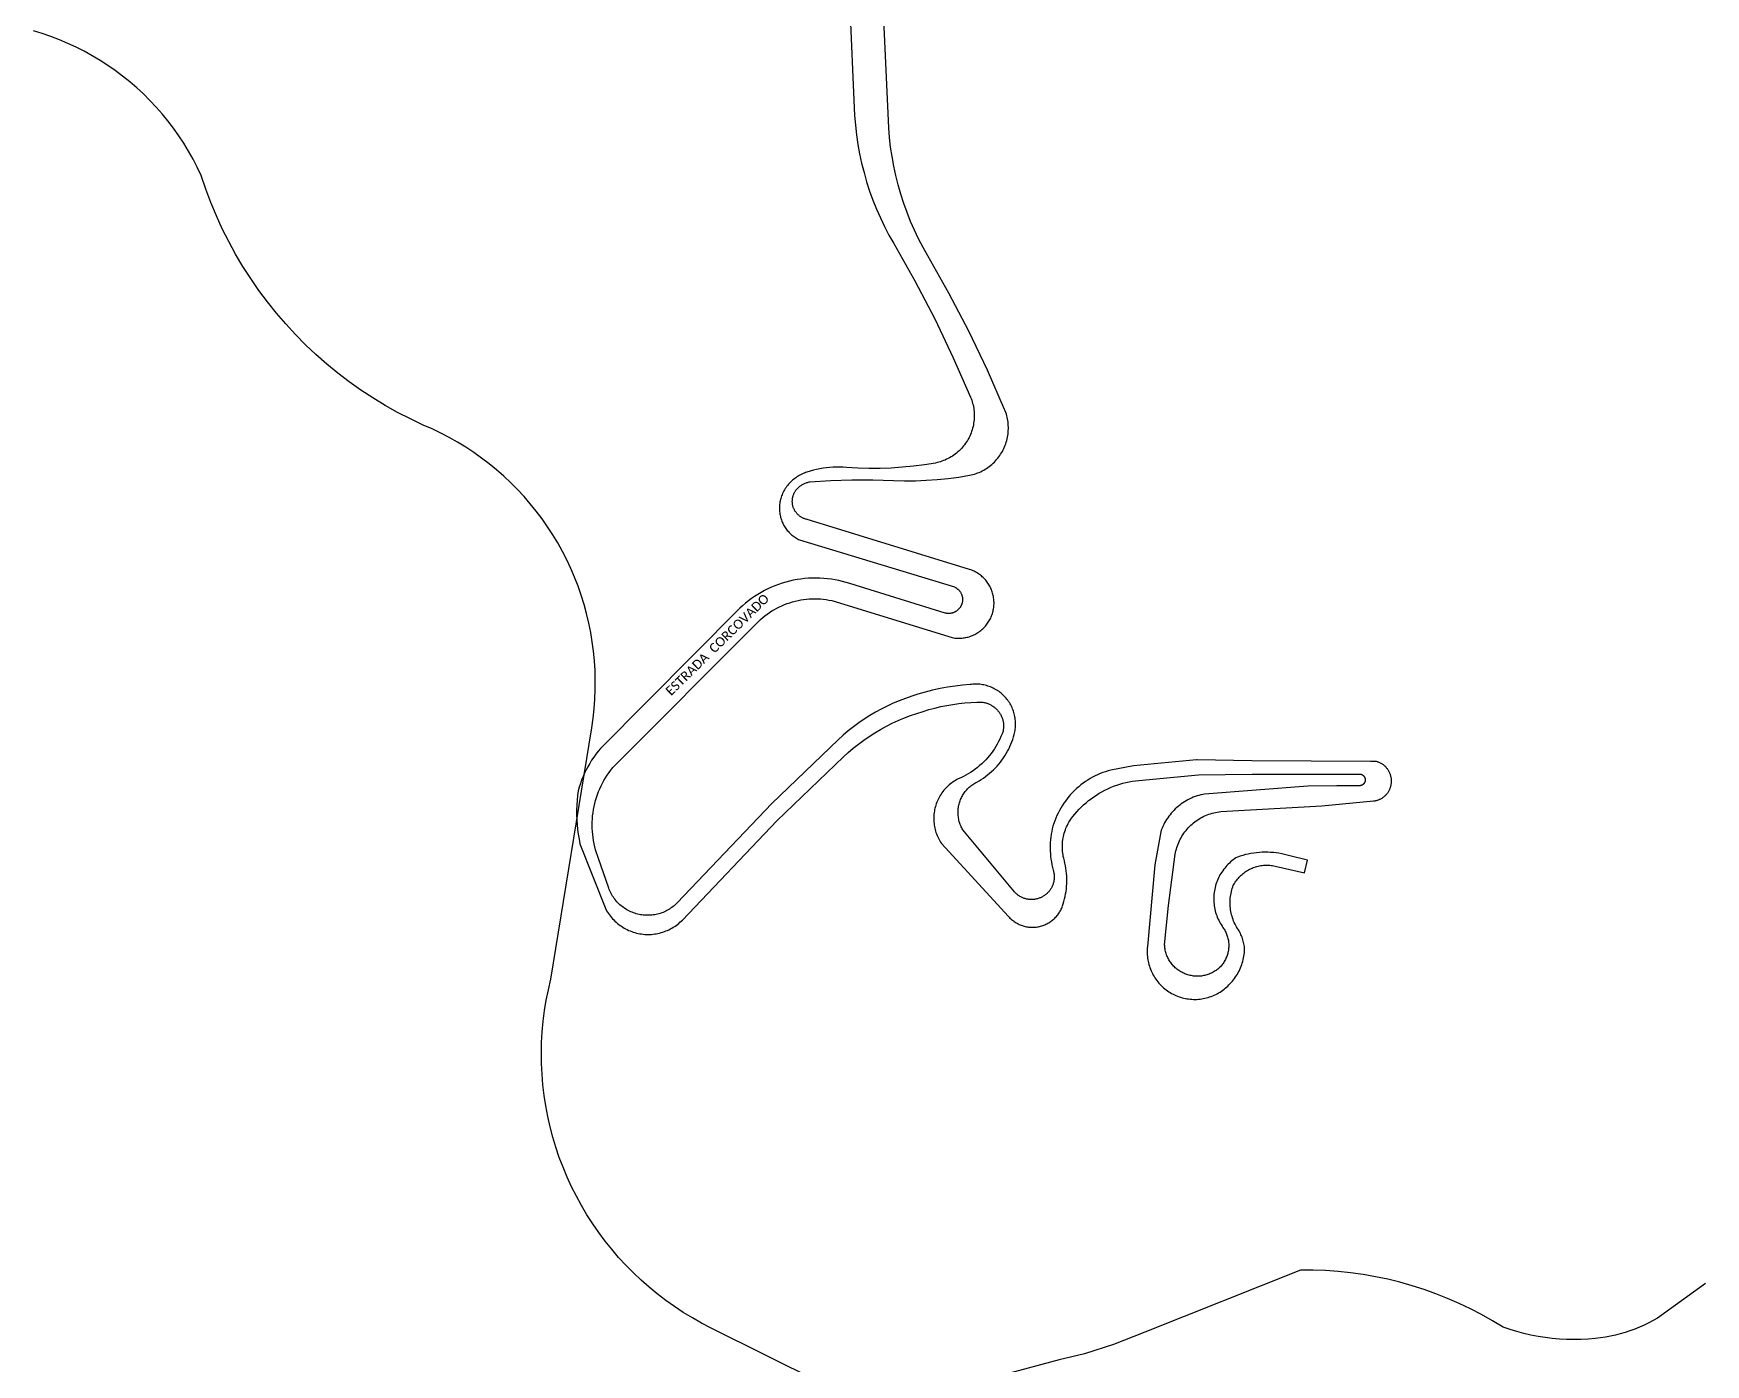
# Model space of a CAD drawing. Header units: millimetres. Extents: x 676447 to 689606, y 7455628 to 7463967.
# Drawn here: x 682955 to 683496, y 7460655 to 7461085 of the extents above; entities that cross this region are included whole.
import ezdxf

# ---------------------------------------------------------------- set-up
doc = ezdxf.new("R2010")
doc.units = ezdxf.units.MM
doc.header["$LTSCALE"] = 0.1
doc.header["$MEASUREMENT"] = 0
for name, color, linetype in [('MUB_FERROVIA', 7, 'Continuous'), ('MUB_QUADRAS', 7, 'Continuous'), ('MUB_SEGMENTO', 7, 'Continuous')]:
    doc.layers.add(name, color=color, linetype=linetype)
doc.styles.add('Legend', font='calibri.ttf')

msp = doc.modelspace()

# ---------------------------------------------------------------- linework, layer by layer
at = {"layer": 'MUB_FERROVIA', "linetype": 'Continuous'}
for points in [[(683209.47, 7460649.07), (683174.29, 7460666.55), (683171.24, 7460668.13), (683168.24, 7460669.82), (683165.31, 7460671.61), (683162.44, 7460673.51), (683159.63, 7460675.5), (683156.9, 7460677.59), (683154.24, 7460679.77), (683151.66, 7460682.05), (683149.16, 7460684.41), (683146.74, 7460686.86), (683144.41, 7460689.39), (683142.17, 7460692), (683140.03, 7460694.68), (683137.97, 7460697.44), (683136.02, 7460700.27), (683134.16, 7460703.17), (683132.4, 7460706.13), (683130.75, 7460709.14), (683129.21, 7460712.22), (683127.77, 7460715.34), (683126.45, 7460718.52), (683125.23, 7460721.73), (683124.13, 7460724.99), (683123.14, 7460728.29), (683122.26, 7460731.61), (683121.51, 7460734.97), (683120.87, 7460738.35), (683120.34, 7460741.75), (683119.94, 7460745.16), (683119.65, 7460748.59), (683119.49, 7460752.03), (683119.44, 7460755.47), (683119.52, 7460758.91), (683119.71, 7460762.34), (683120.02, 7460765.77), (683120.46, 7460769.18), (683121.01, 7460772.57), (683121.68, 7460775.95), (683122.46, 7460779.3), (683135.69, 7460860.66), (683136.13, 7460863.73), (683136.47, 7460866.8), (683136.71, 7460869.89), (683136.83, 7460872.98), (683136.85, 7460876.08), (683136.77, 7460879.17), (683136.58, 7460882.26), (683136.28, 7460885.35), (683135.88, 7460888.42), (683135.37, 7460891.47), (683134.76, 7460894.5), (683134.04, 7460897.52), (683133.22, 7460900.5), (683132.3, 7460903.46), (683131.28, 7460906.38), (683130.16, 7460909.27), (683128.94, 7460912.11), (683127.62, 7460914.91), (683126.21, 7460917.67), (683124.71, 7460920.37), (683123.11, 7460923.03), (683121.42, 7460925.62), (683119.65, 7460928.16), (683117.79, 7460930.63), (683115.84, 7460933.04), (683113.82, 7460935.38), (683111.71, 7460937.65), (683109.53, 7460939.85), (683107.27, 7460941.97), (683104.94, 7460944.01), (683102.55, 7460945.97), (683100.09, 7460947.84), (683097.56, 7460949.63), (683094.98, 7460951.34), (683092.33, 7460952.95), (683089.64, 7460954.47), (683086.89, 7460955.9), (683084.1, 7460957.24), (683081.26, 7460958.48), (683077.07, 7460960.46), (683072.95, 7460962.59), (683068.91, 7460964.86), (683064.95, 7460967.27), (683061.07, 7460969.81), (683057.29, 7460972.49), (683053.6, 7460975.31), (683050.02, 7460978.24), (683046.54, 7460981.31), (683043.17, 7460984.49), (683039.91, 7460987.79), (683036.76, 7460991.2), (683033.74, 7460994.71), (683030.85, 7460998.33), (683028.08, 7461002.05), (683025.45, 7461005.87), (683022.94, 7461009.77), (683020.58, 7461013.76), (683018.36, 7461017.83), (683016.28, 7461021.97), (683014.35, 7461026.19), (683012.56, 7461030.47), (683010.93, 7461034.81), (683009.45, 7461039.2), (683008.18, 7461041.87), (683006.82, 7461044.49), (683005.38, 7461047.07), (683003.84, 7461049.59), (683002.21, 7461052.06), (683000.5, 7461054.47), (682998.71, 7461056.82), (682996.84, 7461059.11), (682994.89, 7461061.33), (682992.86, 7461063.48), (682990.76, 7461065.56), (682988.59, 7461067.57), (682986.35, 7461069.5), (682984.05, 7461071.35), (682981.68, 7461073.12), (682979.26, 7461074.8), (682976.77, 7461076.4), (682974.23, 7461077.91), (682971.64, 7461079.34), (682969.01, 7461080.67), (682966.32, 7461081.91), (682963.6, 7461083.06), (682960.84, 7461084.11), (682958.04, 7461085.07), (682955.21, 7461085.93)], [(683495.8, 7460680.91), (683480.3, 7460669.78), (683478.87, 7460668.97), (683477.42, 7460668.21), (683475.94, 7460667.49), (683474.43, 7460666.82), (683472.91, 7460666.21), (683471.37, 7460665.64), (683469.81, 7460665.12), (683468.23, 7460664.66), (683466.64, 7460664.25), (683465.04, 7460663.89), (683463.42, 7460663.58), (683461.8, 7460663.33), (683460.16, 7460663.13), (683457.85, 7460662.94), (683455.53, 7460662.83), (683453.2, 7460662.8), (683450.88, 7460662.85), (683448.56, 7460662.98), (683446.24, 7460663.18), (683443.93, 7460663.47), (683441.64, 7460663.83), (683439.36, 7460664.27), (683437.09, 7460664.79), (683434.84, 7460665.39), (683432.62, 7460666.06), (683430.42, 7460666.8), (683426.94, 7460668.91), (683423.4, 7460670.9), (683419.79, 7460672.77), (683416.12, 7460674.52), (683412.39, 7460676.14), (683408.61, 7460677.63), (683404.79, 7460678.99), (683400.91, 7460680.23), (683397, 7460681.33), (683393.06, 7460682.3), (683389.08, 7460683.13), (683385.08, 7460683.83), (683381.05, 7460684.39), (683377.01, 7460684.82), (683372.96, 7460685.11), (683368.9, 7460685.26), (683364.83, 7460685.28), (683314.49, 7460665.19), (683304.35, 7460661.22), (683295.01, 7460658.24), (683286.87, 7460656.25), (683262.33, 7460649.66)]]:
    msp.add_lwpolyline(points, dxfattribs=at)
at = {"layer": 'MUB_QUADRAS', "linetype": 'Continuous'}
msp.add_lwpolyline([(683219.01, 7461095.84), (683220.71, 7461058.55), (683220.95, 7461055.45), (683221.3, 7461052.35), (683221.75, 7461049.26), (683222.31, 7461046.2), (683222.97, 7461043.15), (683223.73, 7461040.13), (683224.59, 7461037.13), (683225.55, 7461034.16), (683226.61, 7461031.23), (683227.76, 7461028.34), (683229.02, 7461025.48), (683230.36, 7461022.67), (683231.81, 7461019.91), (683233.34, 7461017.2), (683240.17, 7461005.11), (683246.59, 7460992.8), (683252.59, 7460980.28), (683258.17, 7460967.57), (683258.37, 7460967.06), (683258.55, 7460966.55), (683258.72, 7460966.04), (683258.86, 7460965.52), (683258.99, 7460964.99), (683259.1, 7460964.46), (683259.19, 7460963.93), (683259.27, 7460963.39), (683259.32, 7460962.85), (683259.36, 7460962.31), (683259.38, 7460961.77), (683259.37, 7460961.23), (683259.35, 7460960.69), (683259.32, 7460960.15), (683259.26, 7460959.61), (683259.18, 7460959.07), (683259.09, 7460958.54), (683258.97, 7460958.01), (683258.84, 7460957.49), (683258.69, 7460956.97), (683258.53, 7460956.45), (683258.34, 7460955.94), (683258.14, 7460955.44), (683257.92, 7460954.95), (683257.68, 7460954.46), (683257.43, 7460953.98), (683257.16, 7460953.51), (683256.87, 7460953.05), (683256.57, 7460952.6), (683256.25, 7460952.16), (683255.92, 7460951.74), (683255.57, 7460951.32), (683255.21, 7460950.92), (683254.83, 7460950.53), (683254.45, 7460950.15), (683254.04, 7460949.79), (683253.63, 7460949.44), (683253.2, 7460949.1), (683252.77, 7460948.78), (683252.32, 7460948.48), (683251.86, 7460948.19), (683251.39, 7460947.92), (683250.92, 7460947.66), (683250.43, 7460947.42), (683249.94, 7460947.2), (683249.44, 7460946.99), (683248.93, 7460946.81), (683248.42, 7460946.64), (683247.9, 7460946.48), (683247.37, 7460946.35), (683246.84, 7460946.23), (683243.28, 7460945.66), (683239.7, 7460945.2), (683236.11, 7460944.84), (683232.52, 7460944.61), (683228.91, 7460944.48), (683225.3, 7460944.47), (683221.7, 7460944.57), (683218.1, 7460944.78), (683217.02, 7460944.86), (683215.94, 7460944.9), (683214.85, 7460944.91), (683213.77, 7460944.87), (683212.69, 7460944.8), (683211.61, 7460944.69), (683210.54, 7460944.55), (683209.47, 7460944.37), (683208.41, 7460944.15), (683207.36, 7460943.9), (683206.31, 7460943.6), (683205.28, 7460943.28), (683204.86, 7460943.13), (683204.44, 7460942.98), (683204.02, 7460942.8), (683203.62, 7460942.62), (683203.22, 7460942.42), (683202.82, 7460942.2), (683202.44, 7460941.98), (683202.06, 7460941.74), (683201.69, 7460941.48), (683201.33, 7460941.22), (683200.97, 7460940.94), (683200.63, 7460940.65), (683200.3, 7460940.35), (683199.98, 7460940.04), (683199.67, 7460939.72), (683199.37, 7460939.38), (683199.08, 7460939.04), (683198.81, 7460938.69), (683198.54, 7460938.32), (683198.29, 7460937.95), (683198.05, 7460937.57), (683197.83, 7460937.19), (683197.62, 7460936.79), (683197.42, 7460936.39), (683197.23, 7460935.98), (683197.06, 7460935.57), (683196.91, 7460935.15), (683196.79, 7460934.77), (683196.69, 7460934.39), (683196.61, 7460934.01), (683196.53, 7460933.63), (683196.47, 7460933.24), (683196.42, 7460932.85), (683196.39, 7460932.46), (683196.37, 7460932.07), (683196.36, 7460931.68), (683196.37, 7460931.29), (683196.39, 7460930.9), (683196.42, 7460930.51), (683196.47, 7460930.12), (683196.53, 7460929.74), (683196.6, 7460929.35), (683196.69, 7460928.97), (683196.78, 7460928.59), (683196.9, 7460928.22), (683197.02, 7460927.85), (683197.16, 7460927.48), (683197.31, 7460927.12), (683197.47, 7460926.76), (683197.64, 7460926.41), (683197.83, 7460926.07), (683198.03, 7460925.73), (683198.24, 7460925.4), (683198.46, 7460925.08), (683198.69, 7460924.76), (683198.93, 7460924.45), (683199.18, 7460924.15), (683199.45, 7460923.86), (683199.72, 7460923.58), (683200, 7460923.31), (683200.29, 7460923.05), (683200.59, 7460922.8), (683200.9, 7460922.56), (683201.22, 7460922.33), (683201.54, 7460922.11), (683201.87, 7460921.9), (683202.21, 7460921.71), (683202.55, 7460921.52), (683202.91, 7460921.35), (683252.96, 7460906.16), (683253.1, 7460906.09), (683253.24, 7460906.02), (683253.38, 7460905.94), (683253.51, 7460905.86), (683253.64, 7460905.78), (683253.77, 7460905.68), (683253.89, 7460905.59), (683254.01, 7460905.49), (683254.13, 7460905.39), (683254.24, 7460905.28), (683254.35, 7460905.17), (683254.46, 7460905.05), (683254.56, 7460904.93), (683254.66, 7460904.81), (683254.75, 7460904.68), (683254.84, 7460904.55), (683254.92, 7460904.42), (683255, 7460904.29), (683255.07, 7460904.15), (683255.14, 7460904.01), (683255.21, 7460903.87), (683255.27, 7460903.72), (683255.32, 7460903.58), (683255.37, 7460903.43), (683255.42, 7460903.28), (683255.46, 7460903.13), (683255.49, 7460902.98), (683255.52, 7460902.82), (683255.54, 7460902.67), (683255.56, 7460902.51), (683255.58, 7460902.36), (683255.58, 7460902.2), (683255.58, 7460902.04), (683255.58, 7460901.89), (683255.57, 7460901.73), (683255.56, 7460901.58), (683255.54, 7460901.42), (683255.51, 7460901.27), (683255.48, 7460901.11), (683255.45, 7460900.96), (683255.41, 7460900.81), (683255.36, 7460900.66), (683255.31, 7460900.51), (683255.25, 7460900.37), (683255.19, 7460900.22), (683255.12, 7460900.08), (683255.05, 7460899.94), (683254.98, 7460899.81), (683254.89, 7460899.67), (683254.81, 7460899.54), (683254.72, 7460899.41), (683254.63, 7460899.29), (683254.53, 7460899.17), (683254.42, 7460899.05), (683254.32, 7460898.94), (683254.21, 7460898.83), (683254.09, 7460898.72), (683253.97, 7460898.62), (683253.85, 7460898.52), (683253.73, 7460898.42), (683253.6, 7460898.33), (683253.47, 7460898.25), (683253.33, 7460898.17), (683253.2, 7460898.09), (683253.06, 7460898.02), (683252.92, 7460897.96), (683252.77, 7460897.89), (683252.63, 7460897.84), (683252.48, 7460897.79), (683252.33, 7460897.74), (683252.18, 7460897.7), (683252.03, 7460897.66), (683251.87, 7460897.63), (683251.72, 7460897.61), (683251.56, 7460897.59), (683251.41, 7460897.58), (683251.25, 7460897.57), (683251.1, 7460897.56), (683250.94, 7460897.57), (683250.78, 7460897.57), (683250.63, 7460897.59), (683250.47, 7460897.6), (683250.32, 7460897.63), (683250.16, 7460897.66), (683250.01, 7460897.69), (683219.19, 7460907.23), (683218.01, 7460907.6), (683216.81, 7460907.92), (683215.61, 7460908.21), (683214.4, 7460908.45), (683213.17, 7460908.65), (683211.95, 7460908.81), (683210.72, 7460908.93), (683209.48, 7460909), (683208.24, 7460909.03), (683207.01, 7460909.02), (683205.77, 7460908.96), (683204.54, 7460908.86), (683203.31, 7460908.72), (683202.08, 7460908.53), (683200.87, 7460908.3), (683199.66, 7460908.03), (683198.46, 7460907.72), (683197.28, 7460907.37), (683196.1, 7460906.97), (683194.94, 7460906.54), (683193.8, 7460906.06), (683192.68, 7460905.55), (683191.57, 7460904.99), (683190.48, 7460904.4), (683189.42, 7460903.77), (683188.38, 7460903.1), (683187.36, 7460902.4), (683186.36, 7460901.67), (683185.39, 7460900.89), (683184.45, 7460900.09), (683183.54, 7460899.25), (683138.55, 7460853.95), (683137.78, 7460853.03), (683137.05, 7460852.08), (683136.35, 7460851.11), (683135.68, 7460850.11), (683135.05, 7460849.09), (683134.46, 7460848.05), (683133.9, 7460846.99), (683133.38, 7460845.91), (683132.89, 7460844.82), (683132.45, 7460843.7), (683132.04, 7460842.58), (683131.67, 7460841.44), (683131.34, 7460840.28), (683131.14, 7460838.73), (683130.99, 7460837.17), (683130.89, 7460835.6), (683130.83, 7460834.03), (683130.83, 7460832.46), (683130.89, 7460830.89), (683130.99, 7460829.33), (683131.14, 7460827.76), (683131.34, 7460826.21), (683131.6, 7460824.66), (683131.9, 7460823.12), (683140.27, 7460801.94), (683140.53, 7460801.48), (683140.82, 7460801.02), (683141.11, 7460800.57), (683141.42, 7460800.13), (683141.75, 7460799.7), (683142.09, 7460799.28), (683142.44, 7460798.88), (683142.81, 7460798.49), (683143.2, 7460798.11), (683143.59, 7460797.75), (683144, 7460797.39), (683144.42, 7460797.06), (683144.85, 7460796.74), (683145.29, 7460796.43), (683145.74, 7460796.14), (683146.2, 7460795.86), (683146.67, 7460795.6), (683147.15, 7460795.36), (683147.64, 7460795.13), (683148.14, 7460794.92), (683148.64, 7460794.73), (683149.15, 7460794.56), (683149.66, 7460794.4), (683150.18, 7460794.26), (683150.71, 7460794.14), (683151.24, 7460794.04), (683151.77, 7460793.96), (683152.3, 7460793.89), (683152.84, 7460793.84), (683153.37, 7460793.82), (683153.91, 7460793.81), (683154.45, 7460793.82), (683154.99, 7460793.84), (683155.52, 7460793.89), (683156.06, 7460793.95), (683156.59, 7460794.04), (683157.12, 7460794.14), (683157.64, 7460794.26), (683158.16, 7460794.4), (683158.67, 7460794.55), (683159.18, 7460794.72), (683159.69, 7460794.92), (683160.18, 7460795.12), (683160.67, 7460795.35), (683161.15, 7460795.59), (683161.62, 7460795.85), (683162.08, 7460796.13), (683162.54, 7460796.42), (683162.98, 7460796.72), (683163.41, 7460797.04), (683163.83, 7460797.38), (683164.24, 7460797.73), (683164.63, 7460798.09), (683165.02, 7460798.47), (683195.55, 7460830.55), (683217.07, 7460851.21), (683218.65, 7460852.65), (683220.28, 7460854.04), (683221.95, 7460855.37), (683223.67, 7460856.64), (683225.43, 7460857.85), (683227.23, 7460859.01), (683229.07, 7460860.1), (683230.95, 7460861.13), (683232.86, 7460862.09), (683234.8, 7460862.99), (683236.77, 7460863.82), (683238.77, 7460864.59), (683240.79, 7460865.28), (683242.83, 7460865.91), (683244.72, 7460866.49), (683246.62, 7460867), (683248.54, 7460867.46), (683250.47, 7460867.85), (683252.41, 7460868.19), (683254.36, 7460868.46), (683256.32, 7460868.67), (683258.29, 7460868.82), (683260.26, 7460868.91), (683260.53, 7460868.93), (683260.8, 7460868.94), (683261.07, 7460868.95), (683261.35, 7460868.94), (683261.62, 7460868.93), (683261.89, 7460868.9), (683262.16, 7460868.87), (683262.43, 7460868.82), (683262.7, 7460868.77), (683262.96, 7460868.71), (683263.22, 7460868.64), (683263.48, 7460868.55), (683263.74, 7460868.46), (683264, 7460868.37), (683264.25, 7460868.26), (683264.49, 7460868.14), (683264.74, 7460868.02), (683264.97, 7460867.88), (683265.21, 7460867.74), (683265.43, 7460867.59), (683265.66, 7460867.44), (683265.87, 7460867.27), (683266.08, 7460867.1), (683266.29, 7460866.92), (683266.49, 7460866.73), (683266.68, 7460866.54), (683266.87, 7460866.34), (683267.04, 7460866.13), (683267.21, 7460865.92), (683267.38, 7460865.7), (683267.53, 7460865.48), (683267.68, 7460865.25), (683267.82, 7460865.01), (683267.95, 7460864.78), (683268.07, 7460864.53), (683268.19, 7460864.28), (683268.29, 7460864.03), (683268.39, 7460863.78), (683268.48, 7460863.52), (683268.56, 7460863.26), (683268.63, 7460863), (683268.69, 7460862.73), (683268.74, 7460862.46), (683268.78, 7460862.19), (683268.81, 7460861.92), (683268.83, 7460861.65), (683268.85, 7460861.38), (683268.85, 7460861.1), (683268.84, 7460860.83), (683268.83, 7460860.56), (683268.8, 7460860.29), (683268.77, 7460860.02), (683268.73, 7460859.75), (683268.67, 7460859.48), (683268.36, 7460858.63), (683268.01, 7460857.8), (683267.64, 7460856.97), (683267.24, 7460856.16), (683266.81, 7460855.36), (683266.35, 7460854.58), (683265.87, 7460853.81), (683265.36, 7460853.07), (683264.83, 7460852.34), (683264.26, 7460851.62), (683263.68, 7460850.93), (683263.07, 7460850.26), (683262.44, 7460849.61), (683261.79, 7460848.99), (683261.11, 7460848.38), (683260.42, 7460847.8), (683259.7, 7460847.25), (683258.97, 7460846.72), (683258.21, 7460846.21), (683257.44, 7460845.74), (683256.66, 7460845.28), (683255.86, 7460844.86), (683255.04, 7460844.47), (683254.22, 7460844.1), (683253.77, 7460843.87), (683253.34, 7460843.62), (683252.91, 7460843.36), (683252.49, 7460843.09), (683252.09, 7460842.8), (683251.69, 7460842.5), (683251.3, 7460842.18), (683250.93, 7460841.85), (683250.57, 7460841.51), (683250.22, 7460841.15), (683249.88, 7460840.78), (683249.55, 7460840.41), (683249.24, 7460840.01), (683248.94, 7460839.61), (683248.66, 7460839.2), (683248.39, 7460838.78), (683248.14, 7460838.35), (683247.9, 7460837.91), (683247.67, 7460837.47), (683247.47, 7460837.01), (683247.27, 7460836.55), (683247.1, 7460836.08), (683246.94, 7460835.61), (683246.8, 7460835.13), (683246.67, 7460834.65), (683246.56, 7460834.16), (683246.47, 7460833.67), (683246.4, 7460833.18), (683246.34, 7460832.68), (683246.3, 7460832.18), (683246.28, 7460831.68), (683246.27, 7460831.18), (683246.28, 7460830.68), (683246.31, 7460830.19), (683246.36, 7460829.69), (683246.42, 7460829.19), (683246.51, 7460828.7), (683246.61, 7460828.21), (683246.72, 7460827.73), (683246.85, 7460827.24), (683247, 7460826.77), (683247.17, 7460826.3), (683247.35, 7460825.83), (683247.55, 7460825.37), (683247.77, 7460824.92), (683248, 7460824.48), (683248.24, 7460824.04), (683248.5, 7460823.62), (683248.78, 7460823.2), (683270.43, 7460799.62), (683270.67, 7460799.35), (683270.92, 7460799.1), (683271.18, 7460798.85), (683271.45, 7460798.61), (683271.72, 7460798.39), (683272.01, 7460798.17), (683272.3, 7460797.96), (683272.6, 7460797.76), (683272.9, 7460797.57), (683273.21, 7460797.4), (683273.53, 7460797.23), (683273.85, 7460797.07), (683274.18, 7460796.93), (683274.51, 7460796.8), (683274.84, 7460796.68), (683275.19, 7460796.57), (683275.53, 7460796.47), (683275.88, 7460796.38), (683276.23, 7460796.31), (683276.58, 7460796.25), (683276.93, 7460796.2), (683277.29, 7460796.16), (683277.65, 7460796.14), (683278, 7460796.13), (683278.36, 7460796.13), (683278.72, 7460796.14), (683279.07, 7460796.17), (683279.43, 7460796.2), (683279.78, 7460796.25), (683280.14, 7460796.32), (683280.49, 7460796.39), (683280.83, 7460796.48), (683281.18, 7460796.58), (683281.52, 7460796.69), (683281.85, 7460796.81), (683282.19, 7460796.94), (683282.51, 7460797.09), (683282.83, 7460797.24), (683283.15, 7460797.41), (683283.46, 7460797.59), (683283.76, 7460797.78), (683284.06, 7460797.97), (683284.35, 7460798.18), (683284.63, 7460798.4), (683284.91, 7460798.63), (683285.18, 7460798.87), (683285.43, 7460799.12), (683285.68, 7460799.37), (683285.92, 7460799.64), (683286.15, 7460799.91), (683286.38, 7460800.19), (683286.59, 7460800.48), (683286.79, 7460800.77), (683286.98, 7460801.08), (683287.16, 7460801.38), (683287.33, 7460801.7), (683287.49, 7460802.02), (683287.64, 7460802.34), (683287.78, 7460802.67), (683287.9, 7460803.01), (683288.01, 7460803.35), (683288.12, 7460803.69), (683288.36, 7460804.49), (683288.57, 7460805.29), (683288.76, 7460806.1), (683288.92, 7460806.92), (683289.05, 7460807.74), (683289.16, 7460808.56), (683289.24, 7460809.39), (683289.29, 7460810.22), (683289.31, 7460811.05), (683289.31, 7460811.88), (683289.27, 7460812.72), (683289.22, 7460813.54), (683289.13, 7460814.37), (683289.01, 7460815.2), (683288.87, 7460816.02), (683288.7, 7460816.83), (683288.51, 7460817.64), (683288.29, 7460818.44), (683288.17, 7460818.98), (683288.07, 7460819.52), (683287.99, 7460820.06), (683287.93, 7460820.61), (683287.88, 7460821.15), (683287.86, 7460821.7), (683287.85, 7460822.25), (683287.87, 7460822.8), (683287.9, 7460823.35), (683287.95, 7460823.9), (683288.02, 7460824.44), (683288.11, 7460824.99), (683288.22, 7460825.52), (683288.34, 7460826.06), (683288.48, 7460826.59), (683288.65, 7460827.12), (683288.83, 7460827.63), (683289.02, 7460828.15), (683289.24, 7460828.65), (683289.47, 7460829.15), (683289.72, 7460829.64), (683289.99, 7460830.12), (683290.27, 7460830.59), (683290.57, 7460831.05), (683291.2, 7460831.89), (683291.85, 7460832.7), (683292.53, 7460833.49), (683293.24, 7460834.26), (683293.97, 7460835), (683294.73, 7460835.71), (683295.51, 7460836.4), (683296.32, 7460837.07), (683297.15, 7460837.7), (683297.99, 7460838.31), (683298.86, 7460838.89), (683299.75, 7460839.43), (683300.66, 7460839.95), (683301.58, 7460840.44), (683302.52, 7460840.89), (683303.47, 7460841.31), (683304.44, 7460841.7), (683305.42, 7460842.06), (683306.41, 7460842.38), (683307.42, 7460842.67), (683308.43, 7460842.92), (683309.45, 7460843.14), (683310.47, 7460843.33), (683311.51, 7460843.48), (683312.54, 7460843.59), (683331.83, 7460845.37), (683349.19, 7460845.68), (683383.98, 7460845.68), (683384.04, 7460845.68), (683384.11, 7460845.67), (683384.17, 7460845.66), (683384.24, 7460845.65), (683384.3, 7460845.63), (683384.37, 7460845.62), (683384.43, 7460845.6), (683384.49, 7460845.58), (683384.56, 7460845.56), (683384.62, 7460845.53), (683384.68, 7460845.5), (683384.74, 7460845.47), (683384.8, 7460845.44), (683384.85, 7460845.41), (683384.91, 7460845.37), (683384.96, 7460845.33), (683385.02, 7460845.29), (683385.07, 7460845.25), (683385.12, 7460845.21), (683385.17, 7460845.17), (683385.22, 7460845.12), (683385.26, 7460845.07), (683385.31, 7460845.02), (683385.35, 7460844.97), (683385.39, 7460844.92), (683385.43, 7460844.86), (683385.46, 7460844.81), (683385.5, 7460844.75), (683385.53, 7460844.7), (683385.56, 7460844.64), (683385.59, 7460844.58), (683385.62, 7460844.52), (683385.64, 7460844.45), (683385.66, 7460844.39), (683385.68, 7460844.33), (683385.7, 7460844.26), (683385.72, 7460844.2), (683385.73, 7460844.14), (683385.74, 7460844.07), (683385.75, 7460844), (683385.76, 7460843.94), (683385.76, 7460843.87), (683385.77, 7460843.81), (683385.77, 7460843.74), (683385.76, 7460843.67), (683385.76, 7460843.61), (683385.75, 7460843.54), (683385.74, 7460843.48), (683385.73, 7460843.41), (683385.72, 7460843.35), (683385.7, 7460843.28), (683385.68, 7460843.22), (683385.66, 7460843.15), (683385.64, 7460843.09), (683385.61, 7460843.03), (683385.59, 7460842.97), (683385.56, 7460842.91), (683385.52, 7460842.85), (683385.49, 7460842.79), (683385.46, 7460842.74), (683385.42, 7460842.68), (683385.38, 7460842.63), (683385.34, 7460842.58), (683385.3, 7460842.53), (683385.25, 7460842.48), (683385.21, 7460842.43), (683385.16, 7460842.38), (683385.11, 7460842.34), (683385.06, 7460842.3), (683385.01, 7460842.26), (683384.95, 7460842.22), (683384.9, 7460842.18), (683384.84, 7460842.14), (683384.78, 7460842.11), (683384.73, 7460842.08), (683384.67, 7460842.05), (683384.61, 7460842.02), (683384.54, 7460842), (683384.48, 7460841.98), (683384.42, 7460841.96), (683384.35, 7460841.94), (683384.29, 7460841.92), (683384.23, 7460841.91), (683384.16, 7460841.9), (683384.09, 7460841.89), (683384.03, 7460841.88), (683376.54, 7460841.86), (683367.24, 7460841.77), (683333.84, 7460839.2), (683333.22, 7460839.07), (683332.6, 7460838.93), (683331.99, 7460838.76), (683331.39, 7460838.57), (683330.79, 7460838.37), (683330.19, 7460838.14), (683329.61, 7460837.89), (683329.04, 7460837.62), (683328.47, 7460837.33), (683327.92, 7460837.03), (683327.37, 7460836.7), (683326.84, 7460836.36), (683326.32, 7460835.99), (683325.81, 7460835.61), (683325.32, 7460835.22), (683324.83, 7460834.8), (683324.37, 7460834.37), (683323.92, 7460833.93), (683323.48, 7460833.47), (683323.06, 7460832.99), (683322.66, 7460832.5), (683322.27, 7460832), (683321.91, 7460831.48), (683321.56, 7460830.95), (683321.22, 7460830.41), (683320.91, 7460829.86), (683320.62, 7460829.3), (683320.34, 7460828.72), (683320.09, 7460828.14), (683319.85, 7460827.55), (683319.64, 7460826.96), (683317.71, 7460816.31), (683315.37, 7460789.87), (683315.32, 7460789.34), (683315.29, 7460788.81), (683315.28, 7460788.28), (683315.28, 7460787.75), (683315.31, 7460787.22), (683315.35, 7460786.7), (683315.41, 7460786.17), (683315.49, 7460785.64), (683315.58, 7460785.12), (683315.7, 7460784.61), (683315.83, 7460784.09), (683315.98, 7460783.58), (683316.15, 7460783.08), (683316.33, 7460782.58), (683316.53, 7460782.09), (683316.75, 7460781.61), (683316.99, 7460781.13), (683317.24, 7460780.67), (683317.5, 7460780.21), (683317.79, 7460779.76), (683318.08, 7460779.32), (683318.4, 7460778.89), (683318.72, 7460778.48), (683319.07, 7460778.07), (683319.42, 7460777.68), (683319.79, 7460777.3), (683320.17, 7460776.93), (683320.57, 7460776.57), (683320.97, 7460776.23), (683321.39, 7460775.91), (683321.82, 7460775.59), (683322.26, 7460775.3), (683322.71, 7460775.02), (683323.17, 7460774.75), (683323.63, 7460774.5), (683324.11, 7460774.27), (683324.59, 7460774.05), (683325.09, 7460773.85), (683325.58, 7460773.67), (683326.09, 7460773.5), (683326.6, 7460773.35), (683327.11, 7460773.22), (683327.63, 7460773.11), (683328.15, 7460773.01), (683328.67, 7460772.94), (683329.2, 7460772.88), (683329.73, 7460772.84), (683330.26, 7460772.81), (683330.79, 7460772.81), (683331.32, 7460772.82), (683331.85, 7460772.86), (683332.38, 7460772.91), (683332.9, 7460772.98), (683333.43, 7460773.06), (683333.95, 7460773.17), (683334.46, 7460773.29), (683334.97, 7460773.43), (683335.48, 7460773.59), (683335.98, 7460773.77), (683336.47, 7460773.96), (683336.96, 7460774.17), (683337.44, 7460774.4), (683337.91, 7460774.64), (683338.37, 7460774.9), (683338.83, 7460775.17), (683339.27, 7460775.46), (683339.7, 7460775.77), (683340.13, 7460776.09), (683340.54, 7460776.42), (683340.94, 7460776.77), (683341.32, 7460777.13), (683341.7, 7460777.51), (683342.06, 7460777.9), (683342.45, 7460778.3), (683342.82, 7460778.72), (683343.17, 7460779.16), (683343.51, 7460779.6), (683343.84, 7460780.06), (683344.15, 7460780.52), (683344.45, 7460781), (683344.72, 7460781.49), (683344.99, 7460781.98), (683345.23, 7460782.49), (683345.46, 7460783), (683345.67, 7460783.52), (683345.87, 7460784.04), (683346.04, 7460784.57), (683346.2, 7460785.11), (683346.34, 7460785.66), (683346.46, 7460786.2), (683346.56, 7460786.75), (683346.65, 7460787.31), (683346.71, 7460787.86), (683346.76, 7460788.42), (683346.79, 7460788.98), (683346.75, 7460789.43), (683346.7, 7460789.87), (683346.64, 7460790.32), (683346.56, 7460790.76), (683346.47, 7460791.2), (683346.36, 7460791.63), (683346.24, 7460792.06), (683346.1, 7460792.49), (683345.95, 7460792.91), (683345.79, 7460793.32), (683345.61, 7460793.73), (683345.42, 7460794.14), (683345.21, 7460794.54), (683344.99, 7460794.93), (683344.76, 7460795.31), (683344.47, 7460795.76), (683344.19, 7460796.22), (683343.93, 7460796.69), (683343.68, 7460797.17), (683343.45, 7460797.66), (683343.24, 7460798.15), (683343.05, 7460798.66), (683342.87, 7460799.16), (683342.71, 7460799.68), (683342.57, 7460800.2), (683342.44, 7460800.72), (683342.34, 7460801.25), (683342.25, 7460801.78), (683342.18, 7460802.31), (683342.13, 7460802.85), (683342.09, 7460803.39), (683342.08, 7460803.93), (683342.08, 7460804.46), (683342.1, 7460805), (683342.15, 7460805.54), (683342.2, 7460806.07), (683342.28, 7460806.61), (683342.38, 7460807.14), (683342.49, 7460807.66), (683342.62, 7460808.19), (683342.77, 7460808.7), (683342.94, 7460809.21), (683343.12, 7460809.59), (683343.32, 7460809.96), (683343.53, 7460810.32), (683343.75, 7460810.67), (683343.98, 7460811.02), (683344.23, 7460811.36), (683344.49, 7460811.69), (683344.76, 7460812.02), (683345.04, 7460812.33), (683345.34, 7460812.64), (683345.64, 7460812.93), (683345.95, 7460813.22), (683346.28, 7460813.49), (683346.61, 7460813.75), (683346.95, 7460814), (683347.3, 7460814.24), (683347.66, 7460814.47), (683348.03, 7460814.68), (683348.4, 7460814.88), (683348.78, 7460815.06), (683349.17, 7460815.24), (683349.56, 7460815.4), (683349.96, 7460815.54), (683350.36, 7460815.67), (683350.77, 7460815.79), (683351.18, 7460815.9), (683351.59, 7460815.98), (683352.01, 7460816.06), (683352.43, 7460816.12), (683352.85, 7460816.16), (683353.27, 7460816.19), (683353.69, 7460816.21), (683354.12, 7460816.21), (683354.54, 7460816.2), (683354.96, 7460816.17), (683355.38, 7460816.13), (683355.8, 7460816.07), (683356.22, 7460816), (683356.63, 7460815.91), (683366.17, 7460813.73), (683367.15, 7460817.79), (683361.43, 7460819.24), (683360.55, 7460819.49), (683359.67, 7460819.7), (683358.78, 7460819.89), (683357.89, 7460820.05), (683356.98, 7460820.18), (683356.08, 7460820.28), (683355.17, 7460820.35), (683354.27, 7460820.39), (683353.36, 7460820.4), (683352.45, 7460820.38), (683351.54, 7460820.32), (683350.63, 7460820.24), (683349.73, 7460820.13), (683348.83, 7460819.99), (683347.94, 7460819.81), (683347.05, 7460819.61), (683346.17, 7460819.38), (683345.3, 7460819.12), (683344.44, 7460818.83), (683343.98, 7460818.54), (683343.53, 7460818.24), (683343.09, 7460817.92), (683342.66, 7460817.58), (683342.24, 7460817.23), (683341.84, 7460816.87), (683341.44, 7460816.49), (683341.07, 7460816.1), (683340.7, 7460815.7), (683340.35, 7460815.28), (683340.01, 7460814.86), (683339.69, 7460814.42), (683339.38, 7460813.97), (683339.09, 7460813.51), (683338.82, 7460813.04), (683338.56, 7460812.56), (683338.32, 7460812.07), (683338.09, 7460811.58), (683337.89, 7460811.07), (683337.7, 7460810.56), (683337.52, 7460810.05), (683337.37, 7460809.53), (683337.23, 7460809), (683337.12, 7460808.47), (683337.02, 7460807.93), (683336.94, 7460807.4), (683336.87, 7460806.85), (683336.83, 7460806.31), (683336.8, 7460805.77), (683336.8, 7460805.22), (683336.81, 7460804.68), (683336.84, 7460804.14), (683336.89, 7460803.6), (683336.96, 7460803.06), (683337.05, 7460802.52), (683337.15, 7460801.99), (683337.28, 7460801.46), (683337.42, 7460800.93), (683337.58, 7460800.41), (683337.76, 7460799.9), (683337.95, 7460799.39), (683338.17, 7460798.89), (683338.4, 7460798.39), (683338.64, 7460797.91), (683338.91, 7460797.43), (683339.19, 7460796.97), (683339.48, 7460796.51), (683339.79, 7460796.06), (683339.99, 7460795.77), (683340.18, 7460795.47), (683340.36, 7460795.17), (683340.53, 7460794.86), (683340.68, 7460794.54), (683340.83, 7460794.22), (683340.96, 7460793.89), (683341.08, 7460793.56), (683341.19, 7460793.23), (683341.29, 7460792.89), (683341.38, 7460792.54), (683341.45, 7460792.2), (683341.52, 7460791.85), (683341.57, 7460791.5), (683341.61, 7460791.15), (683341.63, 7460790.8), (683341.65, 7460790.44), (683341.65, 7460790.09), (683341.64, 7460789.74), (683341.61, 7460789.39), (683341.58, 7460789.03), (683341.53, 7460788.68), (683341.47, 7460788.34), (683341.4, 7460787.99), (683341.31, 7460787.65), (683341.22, 7460787.31), (683341.11, 7460786.97), (683340.99, 7460786.64), (683340.86, 7460786.31), (683340.72, 7460785.99), (683340.56, 7460785.67), (683340.4, 7460785.36), (683340.22, 7460785.05), (683340.04, 7460784.75), (683339.84, 7460784.46), (683339.63, 7460784.17), (683339.42, 7460783.89), (683339.19, 7460783.62), (683338.93, 7460783.36), (683338.67, 7460783.11), (683338.4, 7460782.86), (683338.12, 7460782.63), (683337.83, 7460782.4), (683337.53, 7460782.19), (683337.23, 7460781.99), (683336.92, 7460781.79), (683336.6, 7460781.61), (683336.28, 7460781.44), (683335.95, 7460781.28), (683335.62, 7460781.13), (683335.28, 7460780.99), (683334.93, 7460780.87), (683334.59, 7460780.76), (683334.24, 7460780.66), (683333.88, 7460780.57), (683333.52, 7460780.49), (683333.16, 7460780.43), (683332.8, 7460780.37), (683332.44, 7460780.34), (683332.07, 7460780.31), (683331.71, 7460780.3), (683331.34, 7460780.29), (683330.98, 7460780.31), (683330.61, 7460780.33), (683330.25, 7460780.37), (683329.89, 7460780.41), (683329.53, 7460780.48), (683329.17, 7460780.55), (683328.81, 7460780.64), (683328.46, 7460780.73), (683328.11, 7460780.84), (683327.77, 7460780.97), (683327.43, 7460781.1), (683327.1, 7460781.25), (683326.77, 7460781.41), (683326.44, 7460781.57), (683326.12, 7460781.75), (683325.81, 7460781.94), (683325.51, 7460782.15), (683325.21, 7460782.36), (683324.92, 7460782.58), (683324.64, 7460782.81), (683324.36, 7460783.05), (683324.1, 7460783.3), (683323.84, 7460783.56), (683323.59, 7460783.83), (683323.35, 7460784.11), (683323.12, 7460784.39), (683322.91, 7460784.69), (683322.7, 7460784.99), (683322.5, 7460785.29), (683322.31, 7460785.61), (683322.13, 7460785.93), (683321.97, 7460786.25), (683321.82, 7460786.59), (683321.67, 7460786.92), (683321.54, 7460787.26), (683321.42, 7460787.61), (683321.32, 7460787.96), (683321.22, 7460788.31), (683321.14, 7460788.67), (683321.07, 7460789.03), (683321.01, 7460789.39), (683320.97, 7460789.75), (683320.94, 7460790.11), (683320.92, 7460790.48), (683322.18, 7460803.19), (683324.36, 7460819.73), (683324.47, 7460820.29), (683324.59, 7460820.85), (683324.73, 7460821.4), (683324.89, 7460821.95), (683325.07, 7460822.49), (683325.27, 7460823.02), (683325.49, 7460823.55), (683325.72, 7460824.07), (683325.97, 7460824.58), (683326.24, 7460825.09), (683326.53, 7460825.58), (683326.83, 7460826.06), (683327.15, 7460826.54), (683327.49, 7460827), (683327.84, 7460827.45), (683328.2, 7460827.88), (683328.58, 7460828.31), (683328.98, 7460828.72), (683329.39, 7460829.12), (683329.81, 7460829.5), (683330.25, 7460829.87), (683330.69, 7460830.22), (683331.15, 7460830.56), (683331.62, 7460830.88), (683332.11, 7460831.19), (683332.6, 7460831.48), (683333.1, 7460831.75), (683333.61, 7460832), (683334.13, 7460832.24), (683334.66, 7460832.46), (683335.19, 7460832.66), (683335.73, 7460832.84), (683336.28, 7460833.01), (683336.83, 7460833.15), (683337.38, 7460833.28), (683337.94, 7460833.39), (683338.51, 7460833.47), (683339.08, 7460833.54), (683371.77, 7460835.4), (683388.49, 7460836.97), (683388.72, 7460837), (683388.94, 7460837.04), (683389.16, 7460837.08), (683389.38, 7460837.13), (683389.59, 7460837.19), (683389.81, 7460837.26), (683390.02, 7460837.33), (683390.23, 7460837.41), (683390.44, 7460837.5), (683390.64, 7460837.59), (683390.84, 7460837.69), (683391.04, 7460837.8), (683391.23, 7460837.92), (683391.42, 7460838.04), (683391.6, 7460838.17), (683391.78, 7460838.3), (683391.95, 7460838.44), (683392.12, 7460838.59), (683392.29, 7460838.74), (683392.45, 7460838.9), (683392.6, 7460839.07), (683392.75, 7460839.24), (683392.89, 7460839.41), (683393.03, 7460839.59), (683393.16, 7460839.77), (683393.28, 7460839.96), (683393.4, 7460840.15), (683393.51, 7460840.35), (683393.61, 7460840.55), (683393.7, 7460840.75), (683393.79, 7460840.96), (683393.87, 7460841.17), (683393.95, 7460841.38), (683394.02, 7460841.59), (683394.07, 7460841.81), (683394.13, 7460842.03), (683394.17, 7460842.25), (683394.21, 7460842.47), (683394.24, 7460842.69), (683394.26, 7460842.91), (683394.27, 7460843.14), (683394.28, 7460843.36), (683394.27, 7460843.59), (683394.26, 7460843.81), (683394.25, 7460844.04), (683394.22, 7460844.26), (683394.19, 7460844.48), (683394.15, 7460844.7), (683394.1, 7460844.92), (683394.04, 7460845.14), (683393.98, 7460845.35), (683393.91, 7460845.57), (683393.83, 7460845.78), (683393.74, 7460845.98), (683393.65, 7460846.19), (683393.55, 7460846.39), (683393.45, 7460846.59), (683393.33, 7460846.78), (683393.21, 7460846.97), (683393.09, 7460847.16), (683392.95, 7460847.34), (683392.81, 7460847.51), (683392.67, 7460847.68), (683392.52, 7460847.85), (683392.36, 7460848.01), (683392.2, 7460848.17), (683392.03, 7460848.32), (683391.86, 7460848.46), (683391.68, 7460848.6), (683391.5, 7460848.73), (683391.31, 7460848.85), (683391.12, 7460848.97), (683390.93, 7460849.08), (683390.73, 7460849.19), (683390.53, 7460849.29), (683390.32, 7460849.38), (683390.11, 7460849.46), (683389.9, 7460849.54), (683389.69, 7460849.61), (683389.47, 7460849.67), (683389.26, 7460849.72), (683387.52, 7460849.76), (683349.07, 7460849.9), (683331.43, 7460850.31), (683331.36, 7460850.31), (683331.28, 7460850.31), (683331.21, 7460850.3), (683310.91, 7460848.31), (683303.52, 7460846.95), (683302.65, 7460846.7), (683301.78, 7460846.43), (683300.93, 7460846.12), (683300.09, 7460845.79), (683299.26, 7460845.43), (683298.44, 7460845.04), (683297.63, 7460844.62), (683296.84, 7460844.18), (683296.07, 7460843.71), (683295.31, 7460843.21), (683294.57, 7460842.69), (683293.85, 7460842.14), (683293.15, 7460841.57), (683292.46, 7460840.97), (683291.8, 7460840.35), (683291.16, 7460839.71), (683290.54, 7460839.05), (683289.95, 7460838.37), (683289.38, 7460837.66), (683288.83, 7460836.94), (683288.31, 7460836.2), (683287.81, 7460835.44), (683287.34, 7460834.67), (683286.89, 7460833.88), (683286.48, 7460833.07), (683286.09, 7460832.25), (683285.72, 7460831.42), (683285.39, 7460830.58), (683285.09, 7460829.73), (683284.81, 7460828.86), (683284.6, 7460827.99), (683284.41, 7460827.1), (683284.25, 7460826.21), (683284.12, 7460825.32), (683284.02, 7460824.42), (683283.95, 7460823.52), (683283.91, 7460822.62), (683283.9, 7460821.72), (683283.92, 7460820.82), (683283.97, 7460819.91), (683284.05, 7460819.01), (683284.17, 7460818.12), (683284.31, 7460817.23), (683284.48, 7460816.34), (683284.68, 7460815.46), (683284.91, 7460814.59), (683284.98, 7460814.34), (683285.04, 7460814.09), (683285.1, 7460813.84), (683285.14, 7460813.59), (683285.18, 7460813.34), (683285.21, 7460813.08), (683285.22, 7460812.83), (683285.23, 7460812.57), (683285.23, 7460812.32), (683285.23, 7460812.06), (683285.21, 7460811.81), (683285.18, 7460811.55), (683285.15, 7460811.3), (683285.1, 7460811.05), (683285.05, 7460810.8), (683284.99, 7460810.55), (683284.92, 7460810.3), (683284.84, 7460810.06), (683284.75, 7460809.82), (683284.66, 7460809.58), (683284.56, 7460809.35), (683284.44, 7460809.12), (683284.33, 7460808.89), (683284.2, 7460808.67), (683284.06, 7460808.45), (683283.92, 7460808.24), (683283.77, 7460808.03), (683283.62, 7460807.83), (683283.45, 7460807.63), (683283.28, 7460807.44), (683283.1, 7460807.26), (683282.92, 7460807.08), (683282.73, 7460806.91), (683282.54, 7460806.74), (683282.34, 7460806.58), (683282.13, 7460806.43), (683281.92, 7460806.29), (683281.7, 7460806.15), (683281.48, 7460806.02), (683281.26, 7460805.9), (683281.03, 7460805.79), (683280.79, 7460805.68), (683280.56, 7460805.59), (683280.32, 7460805.5), (683280.07, 7460805.42), (683279.83, 7460805.35), (683279.58, 7460805.28), (683279.33, 7460805.23), (683279.08, 7460805.18), (683278.83, 7460805.14), (683278.57, 7460805.12), (683278.32, 7460805.1), (683278.06, 7460805.09), (683277.81, 7460805.08), (683277.55, 7460805.09), (683277.3, 7460805.11), (683277.04, 7460805.13), (683276.79, 7460805.17), (683276.54, 7460805.21), (683276.29, 7460805.26), (683276.04, 7460805.32), (683275.79, 7460805.39), (683275.55, 7460805.47), (683275.31, 7460805.55), (683275.07, 7460805.65), (683274.83, 7460805.75), (683274.6, 7460805.86), (683274.38, 7460805.98), (683274.15, 7460806.1), (683273.94, 7460806.24), (683273.72, 7460806.38), (683273.51, 7460806.53), (683273.31, 7460806.68), (683273.11, 7460806.85), (683272.92, 7460807.02), (683272.74, 7460807.19), (683272.56, 7460807.38), (683272.39, 7460807.56), (683255.69, 7460827.61), (683255.51, 7460827.94), (683255.33, 7460828.27), (683255.17, 7460828.61), (683255.01, 7460828.95), (683254.87, 7460829.3), (683254.74, 7460829.65), (683254.62, 7460830.01), (683254.52, 7460830.37), (683254.43, 7460830.74), (683254.35, 7460831.11), (683254.28, 7460831.48), (683254.23, 7460831.85), (683254.18, 7460832.22), (683254.16, 7460832.6), (683254.14, 7460832.97), (683254.14, 7460833.35), (683254.15, 7460833.73), (683254.17, 7460834.1), (683254.21, 7460834.48), (683254.25, 7460834.85), (683254.32, 7460835.22), (683254.39, 7460835.59), (683254.48, 7460835.96), (683254.57, 7460836.32), (683254.69, 7460836.68), (683254.81, 7460837.04), (683254.95, 7460837.39), (683255.09, 7460837.73), (683255.25, 7460838.07), (683255.42, 7460838.41), (683255.61, 7460838.74), (683255.8, 7460839.06), (683256, 7460839.38), (683256.22, 7460839.69), (683256.45, 7460839.99), (683256.68, 7460840.28), (683256.93, 7460840.57), (683257.18, 7460840.84), (683257.45, 7460841.11), (683257.72, 7460841.37), (683258, 7460841.62), (683258.29, 7460841.86), (683258.59, 7460842.09), (683258.9, 7460842.3), (683259.21, 7460842.51), (683259.53, 7460842.71), (683259.86, 7460842.9), (683260.2, 7460843.07), (683260.92, 7460843.48), (683261.64, 7460843.92), (683262.34, 7460844.38), (683263.02, 7460844.87), (683263.69, 7460845.37), (683264.34, 7460845.9), (683264.97, 7460846.46), (683265.58, 7460847.03), (683266.17, 7460847.62), (683266.75, 7460848.24), (683267.3, 7460848.87), (683267.83, 7460849.52), (683268.33, 7460850.19), (683268.82, 7460850.87), (683269.28, 7460851.57), (683269.71, 7460852.29), (683270.12, 7460853.02), (683270.51, 7460853.76), (683270.87, 7460854.52), (683271.21, 7460855.28), (683271.52, 7460856.06), (683271.8, 7460856.85), (683272.05, 7460857.65), (683272.28, 7460858.46), (683272.39, 7460858.89), (683272.49, 7460859.33), (683272.57, 7460859.77), (683272.63, 7460860.21), (683272.68, 7460860.65), (683272.72, 7460861.1), (683272.73, 7460861.55), (683272.74, 7460861.99), (683272.72, 7460862.44), (683272.7, 7460862.89), (683272.65, 7460863.33), (683272.59, 7460863.77), (683272.52, 7460864.22), (683272.43, 7460864.65), (683272.33, 7460865.09), (683272.21, 7460865.52), (683272.07, 7460865.95), (683271.92, 7460866.37), (683271.76, 7460866.78), (683271.58, 7460867.19), (683271.39, 7460867.6), (683271.18, 7460867.99), (683270.96, 7460868.38), (683270.73, 7460868.76), (683270.48, 7460869.14), (683270.23, 7460869.5), (683269.95, 7460869.86), (683269.67, 7460870.2), (683269.37, 7460870.54), (683269.07, 7460870.86), (683268.75, 7460871.18), (683268.42, 7460871.48), (683268.08, 7460871.77), (683267.73, 7460872.05), (683267.38, 7460872.32), (683267.01, 7460872.57), (683266.63, 7460872.82), (683266.25, 7460873.04), (683265.86, 7460873.26), (683265.46, 7460873.46), (683265.05, 7460873.65), (683264.64, 7460873.82), (683264.22, 7460873.98), (683263.8, 7460874.12), (683263.37, 7460874.25), (683262.94, 7460874.37), (683262.5, 7460874.47), (683262.06, 7460874.55), (683261.62, 7460874.62), (683261.18, 7460874.68), (683260.73, 7460874.71), (683260.29, 7460874.74), (683259.84, 7460874.74), (683259.39, 7460874.74), (683258.95, 7460874.71), (683258.5, 7460874.67), (683258.06, 7460874.62), (683255.61, 7460874.41), (683253.17, 7460874.12), (683250.74, 7460873.75), (683248.32, 7460873.3), (683245.92, 7460872.77), (683243.54, 7460872.16), (683241.18, 7460871.46), (683239.14, 7460870.84), (683237.11, 7460870.14), (683235.12, 7460869.37), (683233.15, 7460868.54), (683231.21, 7460867.64), (683229.3, 7460866.68), (683227.42, 7460865.65), (683225.58, 7460864.56), (683223.78, 7460863.41), (683222.02, 7460862.19), (683220.3, 7460860.92), (683218.63, 7460859.59), (683217, 7460858.2), (683215.42, 7460856.76), (683193.9, 7460836.11), (683163.36, 7460804.02), (683163.03, 7460803.7), (683162.69, 7460803.38), (683162.34, 7460803.08), (683161.98, 7460802.79), (683161.6, 7460802.51), (683161.22, 7460802.25), (683160.83, 7460801.99), (683160.43, 7460801.76), (683160.02, 7460801.53), (683159.61, 7460801.32), (683159.18, 7460801.13), (683158.76, 7460800.95), (683158.32, 7460800.78), (683157.88, 7460800.63), (683157.44, 7460800.5), (683156.99, 7460800.38), (683156.53, 7460800.28), (683156.08, 7460800.19), (683155.62, 7460800.12), (683155.16, 7460800.06), (683154.69, 7460800.02), (683154.23, 7460800), (683153.76, 7460799.99), (683153.3, 7460800), (683152.83, 7460800.02), (683152.37, 7460800.07), (683151.91, 7460800.12), (683151.45, 7460800.2), (683150.99, 7460800.28), (683150.54, 7460800.39), (683150.09, 7460800.51), (683149.65, 7460800.64), (683149.21, 7460800.8), (683148.77, 7460800.96), (683148.34, 7460801.14), (683147.92, 7460801.34), (683147.51, 7460801.55), (683147.1, 7460801.77), (683146.7, 7460802.01), (683146.31, 7460802.26), (683145.93, 7460802.53), (683145.56, 7460802.81), (683145.19, 7460803.1), (683144.84, 7460803.4), (683144.5, 7460803.72), (683144.17, 7460804.05), (683143.85, 7460804.39), (683143.55, 7460804.74), (683143.25, 7460805.1), (683142.97, 7460805.47), (683142.7, 7460805.85), (683142.45, 7460806.23), (683142.2, 7460806.63), (683141.98, 7460807.04), (683141.76, 7460807.45), (683141.56, 7460807.87), (683141.38, 7460808.3), (683141.21, 7460808.73), (683137.94, 7460818.34), (683137.58, 7460819.28), (683137.25, 7460820.23), (683136.96, 7460821.2), (683136.7, 7460822.17), (683136.48, 7460823.15), (683136.29, 7460824.14), (683136.13, 7460825.13), (683136.01, 7460826.13), (683135.92, 7460827.14), (683135.87, 7460828.14), (683135.85, 7460829.15), (683135.86, 7460830.16), (683135.92, 7460831.16), (683136, 7460832.17), (683136.12, 7460833.17), (683136.28, 7460834.16), (683136.47, 7460835.15), (683136.69, 7460836.13), (683136.95, 7460837.11), (683137.24, 7460838.07), (683137.57, 7460839.02), (683137.92, 7460839.97), (683138.31, 7460840.89), (683138.73, 7460841.81), (683139.19, 7460842.71), (683139.67, 7460843.59), (683140.19, 7460844.46), (683140.73, 7460845.31), (683141.3, 7460846.13), (683141.9, 7460846.94), (683142.53, 7460847.73), (683189.65, 7460895.03), (683190.31, 7460895.65), (683191.01, 7460896.25), (683191.72, 7460896.82), (683192.45, 7460897.37), (683193.2, 7460897.89), (683193.96, 7460898.39), (683194.75, 7460898.85), (683195.55, 7460899.3), (683196.36, 7460899.71), (683197.19, 7460900.09), (683198.03, 7460900.45), (683198.88, 7460900.77), (683199.75, 7460901.07), (683200.62, 7460901.33), (683201.51, 7460901.57), (683202.4, 7460901.77), (683203.29, 7460901.94), (683204.19, 7460902.09), (683205.1, 7460902.2), (683206.01, 7460902.27), (683206.92, 7460902.32), (683207.84, 7460902.33), (683208.75, 7460902.32), (683209.66, 7460902.27), (683210.57, 7460902.18), (683211.48, 7460902.07), (683212.38, 7460901.93), (683213.28, 7460901.75), (683252.27, 7460889.77), (683252.66, 7460889.71), (683253.05, 7460889.65), (683253.44, 7460889.62), (683253.84, 7460889.59), (683254.23, 7460889.58), (683254.62, 7460889.58), (683255.02, 7460889.6), (683255.41, 7460889.62), (683255.8, 7460889.67), (683256.2, 7460889.72), (683256.58, 7460889.79), (683256.97, 7460889.88), (683257.35, 7460889.97), (683257.73, 7460890.08), (683258.11, 7460890.21), (683258.48, 7460890.34), (683258.84, 7460890.49), (683259.2, 7460890.65), (683259.56, 7460890.82), (683259.9, 7460891.01), (683260.25, 7460891.21), (683260.58, 7460891.42), (683260.91, 7460891.64), (683261.23, 7460891.87), (683261.54, 7460892.11), (683261.84, 7460892.37), (683262.13, 7460892.63), (683262.42, 7460892.9), (683262.69, 7460893.19), (683262.96, 7460893.48), (683263.21, 7460893.78), (683263.46, 7460894.09), (683263.69, 7460894.41), (683263.91, 7460894.74), (683264.12, 7460895.07), (683264.32, 7460895.41), (683264.5, 7460895.76), (683264.68, 7460896.11), (683264.84, 7460896.47), (683264.99, 7460896.84), (683265.13, 7460897.21), (683265.25, 7460897.58), (683265.36, 7460897.96), (683265.46, 7460898.34), (683265.54, 7460898.73), (683265.61, 7460899.12), (683265.67, 7460899.51), (683265.72, 7460899.9), (683265.75, 7460900.29), (683265.76, 7460900.69), (683265.76, 7460901.08), (683265.75, 7460901.48), (683265.73, 7460901.87), (683265.69, 7460902.26), (683265.64, 7460902.66), (683265.57, 7460903.04), (683265.5, 7460903.43), (683265.4, 7460903.81), (683265.3, 7460904.19), (683265.18, 7460904.57), (683265.05, 7460904.94), (683264.91, 7460905.31), (683264.75, 7460905.67), (683264.58, 7460906.03), (683264.4, 7460906.38), (683264.2, 7460906.72), (683264, 7460907.06), (683263.78, 7460907.39), (683263.55, 7460907.71), (683263.32, 7460908.03), (683263.07, 7460908.33), (683262.81, 7460908.63), (683262.54, 7460908.92), (683262.26, 7460909.19), (683261.97, 7460909.46), (683261.67, 7460909.72), (683261.36, 7460909.97), (683261.04, 7460910.2), (683260.72, 7460910.43), (683260.39, 7460910.64), (683260.05, 7460910.85), (683259.7, 7460911.04), (683259.35, 7460911.21), (683259, 7460911.38), (683258.63, 7460911.54), (683258.26, 7460911.68), (683257.89, 7460911.8), (683204.98, 7460928.06), (683204.78, 7460928.12), (683204.58, 7460928.18), (683204.38, 7460928.25), (683204.19, 7460928.33), (683204, 7460928.42), (683203.81, 7460928.51), (683203.63, 7460928.6), (683203.45, 7460928.71), (683203.27, 7460928.82), (683203.1, 7460928.94), (683202.93, 7460929.06), (683202.77, 7460929.19), (683202.61, 7460929.32), (683202.46, 7460929.46), (683202.31, 7460929.6), (683202.16, 7460929.75), (683202.02, 7460929.91), (683201.89, 7460930.07), (683201.76, 7460930.23), (683201.64, 7460930.4), (683201.52, 7460930.57), (683201.41, 7460930.75), (683201.31, 7460930.93), (683201.21, 7460931.11), (683201.12, 7460931.3), (683201.03, 7460931.49), (683200.95, 7460931.68), (683200.88, 7460931.87), (683200.82, 7460932.07), (683200.76, 7460932.27), (683200.71, 7460932.47), (683200.66, 7460932.68), (683200.63, 7460932.88), (683200.6, 7460933.09), (683200.58, 7460933.29), (683200.56, 7460933.5), (683200.55, 7460933.71), (683200.55, 7460933.92), (683200.56, 7460934.12), (683200.57, 7460934.33), (683200.59, 7460934.54), (683200.62, 7460934.75), (683200.65, 7460934.95), (683200.69, 7460935.15), (683200.74, 7460935.36), (683200.8, 7460935.56), (683200.86, 7460935.75), (683200.93, 7460935.95), (683201.01, 7460936.14), (683201.09, 7460936.33), (683201.18, 7460936.52), (683201.28, 7460936.71), (683201.38, 7460936.89), (683201.49, 7460937.06), (683201.6, 7460937.24), (683201.72, 7460937.41), (683201.85, 7460937.57), (683201.98, 7460937.73), (683202.12, 7460937.89), (683202.26, 7460938.04), (683202.41, 7460938.19), (683202.6, 7460938.36), (683202.79, 7460938.53), (683202.99, 7460938.69), (683203.2, 7460938.85), (683203.41, 7460938.99), (683203.62, 7460939.13), (683203.84, 7460939.27), (683204.06, 7460939.39), (683204.29, 7460939.51), (683204.52, 7460939.62), (683204.76, 7460939.72), (683205, 7460939.82), (683205.24, 7460939.91), (683205.48, 7460939.98), (683205.73, 7460940.06), (683205.98, 7460940.12), (683206.23, 7460940.17), (683212.99, 7460940.61), (683219.77, 7460940.82), (683226.54, 7460940.8), (683233.31, 7460940.55), (683236.84, 7460940.47), (683240.36, 7460940.5), (683243.88, 7460940.63), (683247.4, 7460940.88), (683250.9, 7460941.23), (683254.4, 7460941.68), (683257.88, 7460942.25), (683258.4, 7460942.36), (683258.93, 7460942.5), (683259.45, 7460942.65), (683259.96, 7460942.82), (683260.47, 7460943.01), (683260.97, 7460943.21), (683261.46, 7460943.43), (683261.95, 7460943.67), (683262.43, 7460943.93), (683262.89, 7460944.2), (683263.35, 7460944.49), (683263.8, 7460944.79), (683264.24, 7460945.11), (683264.66, 7460945.45), (683265.08, 7460945.8), (683265.48, 7460946.16), (683265.87, 7460946.54), (683266.24, 7460946.93), (683266.6, 7460947.33), (683266.95, 7460947.75), (683267.28, 7460948.18), (683267.6, 7460948.61), (683267.9, 7460949.06), (683268.19, 7460949.52), (683268.46, 7460949.99), (683268.71, 7460950.47), (683268.95, 7460950.96), (683269.17, 7460951.45), (683269.37, 7460951.95), (683269.56, 7460952.46), (683269.73, 7460952.98), (683269.88, 7460953.5), (683270.01, 7460954.02), (683270.12, 7460954.55), (683270.22, 7460955.09), (683270.29, 7460955.62), (683270.35, 7460956.16), (683270.39, 7460956.7), (683270.41, 7460957.24), (683270.41, 7460957.78), (683270.39, 7460958.32), (683270.36, 7460958.86), (683270.3, 7460959.4), (683270.23, 7460959.94), (683270.13, 7460960.47), (683270.02, 7460961), (683269.9, 7460961.53), (683269.75, 7460962.05), (683269.58, 7460962.56), (683269.4, 7460963.07), (683269.2, 7460963.58), (683263.62, 7460976.29), (683257.62, 7460988.81), (683251.2, 7461001.12), (683244.37, 7461013.21), (683242.84, 7461015.92), (683241.4, 7461018.68), (683240.05, 7461021.5), (683238.8, 7461024.35), (683237.64, 7461027.24), (683236.58, 7461030.18), (683235.62, 7461033.14), (683234.76, 7461036.14), (683234, 7461039.16), (683233.34, 7461042.21), (683232.79, 7461045.28), (683232.33, 7461048.36), (683231.99, 7461051.46), (683231.74, 7461054.57), (683230.05, 7461091.85)], dxfattribs=at)

# ---------------------------------------------------------------- texts
at = {"layer": 'MUB_SEGMENTO', "color": 253, "style": 'Legend'}
msp.add_text('ESTRADA  CORCOVADO', height=3, rotation=44.3691, dxfattribs=at).set_placement((683161.36, 7460870.8))

doc.saveas('drawing.dxf')
